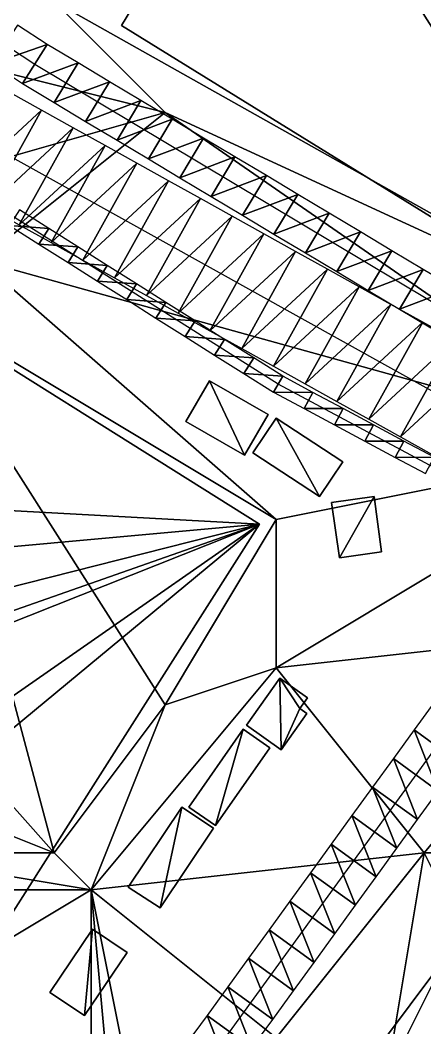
# Model space of a CAD drawing. Header units: metres. Extents: x -1103 to 901, y -902 to 905.
# Drawn here: x -949.8 to -928, y 56.5 to 111 of the extents above; entities that cross this region are included whole.
import ezdxf

# ---------------------------------------------------------------- set-up
doc = ezdxf.new("R2010")
doc.units = ezdxf.units.M
for name, color, linetype in [('OSM_BUILDING_FOOTPRINTS', 7, 'CONTINUOUS'), ('OSM_BUILDING_ROOFS', 1, 'CONTINUOUS'), ('OSM_BUILDING_WALLS', 8, 'CONTINUOUS'), ('OSM_PATH_AXES', 30, 'CONTINUOUS'), ('OSM_PATH_SURFACE', 30, 'CONTINUOUS'), ('OSM_ROAD_AXES', 2, 'CONTINUOUS'), ('OSM_ROAD_SURFACE', 9, 'CONTINUOUS'), ('OSM_TERRAIN', 3, 'CONTINUOUS')]:
    doc.layers.add(name, color=color, linetype=linetype)

msp = doc.modelspace()

# ---------------------------------------------------------------- linework, layer by layer
at = {"layer": 'OSM_BUILDING_FOOTPRINTS'}
for points in [[(-944.354, 110.714, 16.626), (-936.164, 124.184, 16.626), (-926.912, 118.611, 16.626), (-926.005, 119.894, 16.626), (-917.461, 113.734, 16.626), (-912.984, 120.535, 16.626), (-900.792, 109.598, 16.626), (-916.919, 93.739, 16.626), (-944.354, 110.714, 16.626)], [(-957.674, 96.802, 17.085), (-936.893, 83.764, 17.085), (-951.052, 61.502, 17.085), (-958.292, 66.047, 17.085), (-955.109, 71.068, 17.085), (-960.437, 74.407, 17.085), (-959.542, 75.812, 17.085), (-962.051, 77.382, 17.085), (-959.287, 81.717, 17.085), (-964.98, 85.289, 17.085), (-957.674, 96.802, 17.085)], [(-940.883, 89.304, 17.041), (-939.601, 91.505, 17.041), (-936.44, 89.691, 17.041), (-937.711, 87.491, 17.041), (-940.883, 89.304, 17.041)], [(-937.257, 87.612, 17.065), (-936.008, 89.492, 17.065), (-932.405, 87.126, 17.065), (-933.654, 85.246, 17.065), (-937.257, 87.612, 17.065)], [(-933.002, 84.936, 17.17), (-930.714, 85.246, 17.17), (-930.305, 82.26, 17.17), (-932.582, 81.939, 17.17), (-933.002, 84.936, 17.17)], [(-937.611, 72.893, 17.861), (-935.798, 75.425, 17.861), (-934.306, 74.375, 17.861), (-934.726, 73.788, 17.861), (-934.339, 73.523, 17.861), (-935.732, 71.566, 17.861), (-937.611, 72.893, 17.861)], [(-940.717, 68.458, 17.896), (-937.788, 72.671, 17.896), (-936.34, 71.676, 17.896), (-939.28, 67.463, 17.896), (-940.717, 68.458, 17.896)], [(-943.989, 64.145, 18.047), (-941.093, 68.458, 18.047), (-939.379, 67.33, 18.047), (-942.275, 63.017, 18.047), (-943.989, 64.145, 18.047)], [(-932.647, 52.577, 18.882), (-924.866, 62.995, 18.882), (-917.559, 57.609, 18.882), (-920.068, 54.236, 18.882), (-914.74, 50.322, 18.882), (-918.952, 44.67, 18.882), (-926.723, 50.399, 18.882), (-927.773, 48.983, 18.882), (-932.647, 52.577, 18.882)], [(-948.222, 58.449, 18.023), (-945.923, 61.867, 18.023), (-944.055, 60.617, 18.023), (-946.354, 57.2, 18.023), (-948.222, 58.449, 18.023)]]:
    msp.add_polyline3d(points, close=True, dxfattribs=at)
at = {"layer": 'OSM_BUILDING_ROOFS'}
for points in [[(-936.164, 124.184, 53.826), (-944.354, 110.714, 53.826), (-916.919, 93.739, 53.826)], [(-916.919, 93.739, 53.826), (-926.912, 118.611, 53.826), (-936.164, 124.184, 53.826)], [(-936.893, 83.764, 38.285), (-957.674, 96.802, 38.285), (-964.98, 85.289, 38.285)], [(-939.601, 91.505, 27.041), (-940.883, 89.304, 27.041), (-937.711, 87.491, 27.041)], [(-939.601, 91.505, 27.041), (-937.711, 87.491, 27.041), (-936.44, 89.691, 27.041)], [(-936.008, 89.492, 27.065), (-937.257, 87.612, 27.065), (-933.654, 85.246, 27.065)], [(-936.008, 89.492, 27.065), (-933.654, 85.246, 27.065), (-932.405, 87.126, 27.065)], [(-936.893, 83.764, 38.285), (-964.98, 85.289, 38.285), (-959.287, 81.717, 38.285)], [(-930.714, 85.246, 27.17), (-933.002, 84.936, 27.17), (-932.582, 81.939, 27.17)], [(-930.714, 85.246, 27.17), (-932.582, 81.939, 27.17), (-930.305, 82.26, 27.17)], [(-936.893, 83.764, 38.285), (-959.287, 81.717, 38.285), (-962.051, 77.382, 38.285)], [(-936.893, 83.764, 38.285), (-962.051, 77.382, 38.285), (-959.542, 75.812, 38.285)], [(-936.893, 83.764, 38.285), (-959.542, 75.812, 38.285), (-960.437, 74.407, 38.285)], [(-936.893, 83.764, 38.285), (-960.437, 74.407, 38.285), (-955.109, 71.068, 38.285)], [(-936.893, 83.764, 38.285), (-955.109, 71.068, 38.285), (-958.292, 66.047, 38.285)], [(-936.893, 83.764, 38.285), (-958.292, 66.047, 38.285), (-951.052, 61.502, 38.285)], [(-935.798, 75.425, 27.861), (-937.611, 72.893, 27.861), (-935.732, 71.566, 27.861)], [(-934.726, 73.788, 27.861), (-934.306, 74.375, 27.861), (-935.798, 75.425, 27.861)], [(-934.726, 73.788, 27.861), (-935.798, 75.425, 27.861), (-935.732, 71.566, 27.861)], [(-935.732, 71.566, 27.861), (-934.339, 73.523, 27.861), (-934.726, 73.788, 27.861)], [(-937.788, 72.671, 27.896), (-940.717, 68.458, 27.896), (-939.28, 67.463, 27.896)], [(-937.788, 72.671, 27.896), (-939.28, 67.463, 27.896), (-936.34, 71.676, 27.896)], [(-941.093, 68.458, 28.047), (-943.989, 64.145, 28.047), (-942.275, 63.017, 28.047)], [(-941.093, 68.458, 28.047), (-942.275, 63.017, 28.047), (-939.379, 67.33, 28.047)], [(-924.866, 62.995, 30.482), (-932.647, 52.577, 30.482), (-927.773, 48.983, 30.482)], [(-945.923, 61.867, 28.023), (-948.222, 58.449, 28.023), (-946.354, 57.2, 28.023)], [(-945.923, 61.867, 28.023), (-946.354, 57.2, 28.023), (-944.055, 60.617, 28.023)]]:
    msp.add_3dface(points, dxfattribs=at)
at = {"layer": 'OSM_BUILDING_WALLS'}
for points in [[(-936.164, 124.184, 16.626), (-944.354, 110.714, 16.626), (-944.354, 110.714, 53.826)], [(-936.164, 124.184, 16.626), (-944.354, 110.714, 53.826), (-936.164, 124.184, 53.826)], [(-944.354, 110.714, 16.626), (-916.919, 93.739, 16.626), (-916.919, 93.739, 53.826)], [(-944.354, 110.714, 16.626), (-916.919, 93.739, 53.826), (-944.354, 110.714, 53.826)], [(-936.893, 83.764, 17.085), (-957.674, 96.802, 17.085), (-957.674, 96.802, 38.285)], [(-936.893, 83.764, 17.085), (-957.674, 96.802, 38.285), (-936.893, 83.764, 38.285)], [(-939.601, 91.505, 17.041), (-940.883, 89.304, 17.041), (-940.883, 89.304, 27.041)], [(-939.601, 91.505, 17.041), (-940.883, 89.304, 27.041), (-939.601, 91.505, 27.041)], [(-936.44, 89.691, 17.041), (-939.601, 91.505, 17.041), (-939.601, 91.505, 27.041)], [(-936.44, 89.691, 17.041), (-939.601, 91.505, 27.041), (-936.44, 89.691, 27.041)], [(-937.711, 87.491, 17.041), (-936.44, 89.691, 17.041), (-936.44, 89.691, 27.041)], [(-937.711, 87.491, 17.041), (-936.44, 89.691, 27.041), (-937.711, 87.491, 27.041)], [(-936.008, 89.492, 17.065), (-937.257, 87.612, 17.065), (-937.257, 87.612, 27.065)], [(-936.008, 89.492, 17.065), (-937.257, 87.612, 27.065), (-936.008, 89.492, 27.065)], [(-932.405, 87.126, 17.065), (-936.008, 89.492, 17.065), (-936.008, 89.492, 27.065)], [(-932.405, 87.126, 17.065), (-936.008, 89.492, 27.065), (-932.405, 87.126, 27.065)], [(-940.883, 89.304, 17.041), (-937.711, 87.491, 17.041), (-937.711, 87.491, 27.041)], [(-940.883, 89.304, 17.041), (-937.711, 87.491, 27.041), (-940.883, 89.304, 27.041)], [(-937.257, 87.612, 17.065), (-933.654, 85.246, 17.065), (-933.654, 85.246, 27.065)], [(-937.257, 87.612, 17.065), (-933.654, 85.246, 27.065), (-937.257, 87.612, 27.065)], [(-933.654, 85.246, 17.065), (-932.405, 87.126, 17.065), (-932.405, 87.126, 27.065)], [(-933.654, 85.246, 17.065), (-932.405, 87.126, 27.065), (-933.654, 85.246, 27.065)], [(-930.714, 85.246, 17.17), (-933.002, 84.936, 17.17), (-933.002, 84.936, 27.17)], [(-930.714, 85.246, 17.17), (-933.002, 84.936, 27.17), (-930.714, 85.246, 27.17)], [(-930.305, 82.26, 17.17), (-930.714, 85.246, 17.17), (-930.714, 85.246, 27.17)], [(-930.305, 82.26, 17.17), (-930.714, 85.246, 27.17), (-930.305, 82.26, 27.17)], [(-933.002, 84.936, 17.17), (-932.582, 81.939, 17.17), (-932.582, 81.939, 27.17)], [(-933.002, 84.936, 17.17), (-932.582, 81.939, 27.17), (-933.002, 84.936, 27.17)], [(-951.052, 61.502, 17.085), (-936.893, 83.764, 17.085), (-936.893, 83.764, 38.285)], [(-951.052, 61.502, 17.085), (-936.893, 83.764, 38.285), (-951.052, 61.502, 38.285)], [(-932.582, 81.939, 17.17), (-930.305, 82.26, 17.17), (-930.305, 82.26, 27.17)], [(-932.582, 81.939, 17.17), (-930.305, 82.26, 27.17), (-932.582, 81.939, 27.17)], [(-935.798, 75.425, 17.861), (-937.611, 72.893, 17.861), (-937.611, 72.893, 27.861)], [(-935.798, 75.425, 17.861), (-937.611, 72.893, 27.861), (-935.798, 75.425, 27.861)], [(-934.306, 74.375, 17.861), (-935.798, 75.425, 17.861), (-935.798, 75.425, 27.861)], [(-934.306, 74.375, 17.861), (-935.798, 75.425, 27.861), (-934.306, 74.375, 27.861)], [(-934.726, 73.788, 17.861), (-934.306, 74.375, 17.861), (-934.306, 74.375, 27.861)], [(-934.726, 73.788, 17.861), (-934.306, 74.375, 27.861), (-934.726, 73.788, 27.861)], [(-935.732, 71.566, 17.861), (-934.339, 73.523, 17.861), (-934.339, 73.523, 27.861)], [(-935.732, 71.566, 17.861), (-934.339, 73.523, 27.861), (-935.732, 71.566, 27.861)], [(-934.339, 73.523, 17.861), (-934.726, 73.788, 17.861), (-934.726, 73.788, 27.861)], [(-934.339, 73.523, 17.861), (-934.726, 73.788, 27.861), (-934.339, 73.523, 27.861)], [(-937.788, 72.671, 17.896), (-940.717, 68.458, 17.896), (-940.717, 68.458, 27.896)], [(-937.788, 72.671, 17.896), (-940.717, 68.458, 27.896), (-937.788, 72.671, 27.896)], [(-936.34, 71.676, 17.896), (-937.788, 72.671, 17.896), (-937.788, 72.671, 27.896)], [(-936.34, 71.676, 17.896), (-937.788, 72.671, 27.896), (-936.34, 71.676, 27.896)], [(-937.611, 72.893, 17.861), (-935.732, 71.566, 17.861), (-935.732, 71.566, 27.861)], [(-937.611, 72.893, 17.861), (-935.732, 71.566, 27.861), (-937.611, 72.893, 27.861)], [(-939.28, 67.463, 17.896), (-936.34, 71.676, 17.896), (-936.34, 71.676, 27.896)], [(-939.28, 67.463, 17.896), (-936.34, 71.676, 27.896), (-939.28, 67.463, 27.896)], [(-941.093, 68.458, 18.047), (-943.989, 64.145, 18.047), (-943.989, 64.145, 28.047)], [(-941.093, 68.458, 18.047), (-943.989, 64.145, 28.047), (-941.093, 68.458, 28.047)], [(-939.379, 67.33, 18.047), (-941.093, 68.458, 18.047), (-941.093, 68.458, 28.047)], [(-939.379, 67.33, 18.047), (-941.093, 68.458, 28.047), (-939.379, 67.33, 28.047)], [(-940.717, 68.458, 17.896), (-939.28, 67.463, 17.896), (-939.28, 67.463, 27.896)], [(-940.717, 68.458, 17.896), (-939.28, 67.463, 27.896), (-940.717, 68.458, 27.896)], [(-942.275, 63.017, 18.047), (-939.379, 67.33, 18.047), (-939.379, 67.33, 28.047)], [(-942.275, 63.017, 18.047), (-939.379, 67.33, 28.047), (-942.275, 63.017, 28.047)], [(-943.989, 64.145, 18.047), (-942.275, 63.017, 18.047), (-942.275, 63.017, 28.047)], [(-943.989, 64.145, 18.047), (-942.275, 63.017, 28.047), (-943.989, 64.145, 28.047)], [(-924.866, 62.995, 18.882), (-932.647, 52.577, 18.882), (-932.647, 52.577, 30.482)], [(-924.866, 62.995, 18.882), (-932.647, 52.577, 30.482), (-924.866, 62.995, 30.482)], [(-945.923, 61.867, 18.023), (-948.222, 58.449, 18.023), (-948.222, 58.449, 28.023)], [(-945.923, 61.867, 18.023), (-948.222, 58.449, 28.023), (-945.923, 61.867, 28.023)], [(-944.055, 60.617, 18.023), (-945.923, 61.867, 18.023), (-945.923, 61.867, 28.023)], [(-944.055, 60.617, 18.023), (-945.923, 61.867, 28.023), (-944.055, 60.617, 28.023)], [(-946.354, 57.2, 18.023), (-944.055, 60.617, 18.023), (-944.055, 60.617, 28.023)], [(-946.354, 57.2, 18.023), (-944.055, 60.617, 28.023), (-946.354, 57.2, 28.023)], [(-948.222, 58.449, 18.023), (-946.354, 57.2, 18.023), (-946.354, 57.2, 28.023)], [(-948.222, 58.449, 18.023), (-946.354, 57.2, 28.023), (-948.222, 58.449, 28.023)]]:
    msp.add_3dface(points, dxfattribs=at)
at = {"layer": 'OSM_PATH_AXES'}
for points in [[(-966.805, 120.324, 18.023), (-949.041, 108.624, 18.629), (-915.128, 88.331, 19.102), (-908.098, 83.454, 19.241), (-898.613, 78.135, 19.687), (-871.885, 62.509, 19.656), (-840.349, 43.665, 18.442), (-808.967, 23.594, 16.412), (-790.186, 11.396, 16.733), (-789.125, 10.202, 16.702), (-784.129, 6.431, 17.328), (-774.921, -1.598, 17.995), (-758.362, -14.625, 18.592), (-741.748, -31.512, 20.176), (-735.857, -37.053, 19.852), (-700.871, -69.51, 20.233)], [(-728.539, -50.766, 21.259), (-740.676, -40.835, 20.932), (-757.997, -26.259, 19.966), (-782.095, -4.164, 17.696), (-794.287, 10.268, 16.676), (-809.84, 21.703, 16.404), (-816.87, 26.801, 17.225), (-830.411, 35.039, 17.679), (-843.665, 43.046, 18.705), (-863.429, 54.58, 19.599), (-875.942, 62.62, 19.948), (-888.4, 68.503, 20.089), (-919.505, 82.547, 19.404), (-935.898, 91.317, 19.055), (-958.05, 105.317, 18.452), (-980.876, 119.738, 18.084)]]:
    msp.add_polyline3d(points, dxfattribs=at)
at = {"layer": 'OSM_PATH_SURFACE'}
for points in [[(-951.344, 108.644, 18.644), (-948.377, 109.683, 18.677), (-949.968, 110.732, 18.582)], [(-951.344, 108.644, 18.644), (-949.706, 107.565, 18.732), (-948.377, 109.683, 18.677)], [(-949.706, 107.565, 18.732), (-946.704, 108.682, 18.771), (-948.377, 109.683, 18.677)], [(-949.706, 107.565, 18.732), (-947.987, 106.537, 18.815), (-946.704, 108.682, 18.771)], [(-947.987, 106.537, 18.815), (-945.008, 107.667, 18.867), (-946.704, 108.682, 18.771)], [(-947.987, 106.537, 18.815), (-946.292, 105.522, 18.896), (-945.008, 107.667, 18.867)], [(-946.292, 105.522, 18.896), (-943.312, 106.653, 18.962), (-945.008, 107.667, 18.867)], [(-946.292, 105.522, 18.896), (-944.596, 104.508, 18.989), (-943.312, 106.653, 18.962)], [(-944.596, 104.508, 18.989), (-941.617, 105.638, 19.033), (-943.312, 106.653, 18.962)], [(-944.596, 104.508, 18.989), (-942.9, 103.493, 19.024), (-941.617, 105.638, 19.033)], [(-942.9, 103.493, 19.024), (-939.921, 104.624, 19.039), (-941.617, 105.638, 19.033)], [(-942.9, 103.493, 19.024), (-941.205, 102.478, 19.034), (-939.921, 104.624, 19.039)], [(-941.205, 102.478, 19.034), (-938.225, 103.609, 19.04), (-939.921, 104.624, 19.039)], [(-941.205, 102.478, 19.034), (-939.509, 101.464, 19.045), (-938.225, 103.609, 19.04)], [(-939.509, 101.464, 19.045), (-936.53, 102.594, 19.04), (-938.225, 103.609, 19.04)], [(-939.509, 101.464, 19.045), (-937.813, 100.449, 19.056), (-936.53, 102.594, 19.04)], [(-937.813, 100.449, 19.056), (-934.834, 101.58, 19.041), (-936.53, 102.594, 19.04)], [(-937.813, 100.449, 19.056), (-936.118, 99.434, 19.066), (-934.834, 101.58, 19.041)], [(-936.118, 99.434, 19.066), (-933.138, 100.565, 19.042), (-934.834, 101.58, 19.041)], [(-948.289, 99.74, 18.987), (-949.871, 100.74, 18.936), (-950.406, 99.894, 18.949)], [(-936.118, 99.434, 19.066), (-934.422, 98.42, 19.077), (-933.138, 100.565, 19.042)], [(-934.422, 98.42, 19.077), (-931.443, 99.55, 19.042), (-933.138, 100.565, 19.042)], [(-948.289, 99.74, 18.987), (-950.406, 99.894, 18.949), (-948.823, 98.894, 18.984)], [(-946.707, 98.74, 18.997), (-948.289, 99.74, 18.987), (-948.823, 98.894, 18.984)], [(-934.422, 98.42, 19.077), (-932.726, 97.405, 19.088), (-931.443, 99.55, 19.042)], [(-932.726, 97.405, 19.088), (-929.747, 98.536, 19.043), (-931.443, 99.55, 19.042)], [(-946.707, 98.74, 18.997), (-948.823, 98.894, 18.984), (-947.241, 97.894, 18.994)], [(-945.124, 97.74, 19.007), (-946.707, 98.74, 18.997), (-947.241, 97.894, 18.994)], [(-932.726, 97.405, 19.088), (-931.031, 96.39, 19.099), (-929.747, 98.536, 19.043)], [(-931.031, 96.39, 19.099), (-928.051, 97.521, 19.043), (-929.747, 98.536, 19.043)], [(-945.124, 97.74, 19.007), (-947.241, 97.894, 18.994), (-945.659, 96.894, 19.004)], [(-943.542, 96.74, 19.017), (-945.124, 97.74, 19.007), (-945.659, 96.894, 19.004)], [(-931.031, 96.39, 19.099), (-929.335, 95.376, 19.109), (-928.051, 97.521, 19.043)], [(-929.335, 95.376, 19.109), (-926.356, 96.506, 19.044), (-928.051, 97.521, 19.043)], [(-943.542, 96.74, 19.017), (-945.659, 96.894, 19.004), (-944.076, 95.894, 19.014)], [(-941.96, 95.74, 19.027), (-943.542, 96.74, 19.017), (-944.076, 95.894, 19.014)], [(-929.335, 95.376, 19.109), (-927.639, 94.361, 19.12), (-926.356, 96.506, 19.044)], [(-941.96, 95.74, 19.027), (-944.076, 95.894, 19.014), (-942.494, 94.894, 19.038)], [(-940.378, 94.74, 19.038), (-941.96, 95.74, 19.027), (-942.494, 94.894, 19.038)], [(-940.378, 94.74, 19.038), (-942.494, 94.894, 19.038), (-940.912, 93.894, 19.066)], [(-938.795, 93.74, 19.066), (-940.378, 94.74, 19.038), (-940.912, 93.894, 19.066)], [(-938.795, 93.74, 19.066), (-940.912, 93.894, 19.066), (-939.33, 92.894, 19.094)], [(-937.213, 92.74, 19.094), (-938.795, 93.74, 19.066), (-939.33, 92.894, 19.094)], [(-937.213, 92.74, 19.094), (-939.33, 92.894, 19.094), (-937.747, 91.894, 19.121)], [(-935.646, 91.749, 19.121), (-937.213, 92.74, 19.094), (-937.747, 91.894, 19.121)], [(-935.646, 91.749, 19.121), (-937.747, 91.894, 19.121), (-936.15, 90.885, 19.149)], [(-934.023, 90.881, 19.145), (-935.646, 91.749, 19.121), (-936.15, 90.885, 19.149)], [(-934.023, 90.881, 19.145), (-936.15, 90.885, 19.149), (-934.494, 89.999, 19.173)], [(-932.384, 90.004, 19.168), (-934.023, 90.881, 19.145), (-934.494, 89.999, 19.173)], [(-932.384, 90.004, 19.168), (-934.494, 89.999, 19.173), (-932.855, 89.122, 19.197)], [(-930.744, 89.127, 19.192), (-932.384, 90.004, 19.168), (-932.855, 89.122, 19.197)], [(-930.744, 89.127, 19.192), (-932.855, 89.122, 19.197), (-931.216, 88.245, 19.221)], [(-929.105, 88.25, 19.216), (-930.744, 89.127, 19.192), (-931.216, 88.245, 19.221)], [(-929.105, 88.25, 19.216), (-931.216, 88.245, 19.221), (-929.577, 87.368, 19.244)], [(-927.466, 87.373, 19.239), (-929.105, 88.25, 19.216), (-929.577, 87.368, 19.244)], [(-927.466, 87.373, 19.239), (-929.577, 87.368, 19.244), (-927.937, 86.491, 19.268)]]:
    msp.add_3dface(points, dxfattribs=at)
at = {"layer": 'OSM_ROAD_AXES'}
for points in [[(-1100, 195.877, 17.277), (-1097.528, 194.262, 17.366), (-1065.394, 173.671, 18.048), (-1011.009, 140.042, 18.046), (-957, 107.319, 18.41), (-917.527, 85.368, 19.253), (-809.409, 22.466, 16.407), (-793.16, 9.781, 16.642), (-792.364, 8.675, 16.575), (-790.606, 7.238, 16.561), (-738.543, -38.988, 20.274), (-702.076, -71.037, 20.371), (-697.588, -76.035, 19.44)], [(-813.689, 192.863, 18.856), (-836.681, 169.108, 18.771), (-861.474, 142.201, 17.045), (-893.839, 109.908, 18.312), (-915.128, 88.331, 19.102), (-917.527, 85.368, 19.253), (-919.505, 82.547, 19.404), (-941.877, 51.704, 20.365), (-958.026, 29.408, 19.506), (-997.962, -25.091, 21.081), (-1053.064, -103.91, 17.163), (-1060.204, -123.263, 17.236), (-1061.296, -250.242, 21.914)]]:
    msp.add_polyline3d(points, dxfattribs=at)
at = {"layer": 'OSM_ROAD_SURFACE'}
for points in [[(-953.309, 101.834, 18.73), (-948.677, 106.123, 18.771), (-950.393, 107.078, 18.69)], [(-953.309, 101.834, 18.73), (-951.593, 100.879, 18.834), (-948.677, 106.123, 18.771)], [(-951.593, 100.879, 18.834), (-946.961, 105.169, 18.851), (-948.677, 106.123, 18.771)], [(-951.593, 100.879, 18.834), (-949.877, 99.925, 18.938), (-946.961, 105.169, 18.851)], [(-949.877, 99.925, 18.938), (-945.244, 104.214, 18.946), (-946.961, 105.169, 18.851)], [(-949.877, 99.925, 18.938), (-948.16, 98.971, 18.958), (-945.244, 104.214, 18.946)], [(-948.16, 98.971, 18.958), (-943.528, 103.26, 18.989), (-945.244, 104.214, 18.946)], [(-948.16, 98.971, 18.958), (-946.444, 98.016, 18.969), (-943.528, 103.26, 18.989)], [(-946.444, 98.016, 18.969), (-941.812, 102.306, 19), (-943.528, 103.26, 18.989)], [(-946.444, 98.016, 18.969), (-944.728, 97.062, 18.98), (-941.812, 102.306, 19)], [(-944.728, 97.062, 18.98), (-940.096, 101.351, 19.011), (-941.812, 102.306, 19)], [(-944.728, 97.062, 18.98), (-943.012, 96.107, 18.991), (-940.096, 101.351, 19.011)], [(-943.012, 96.107, 18.991), (-938.379, 100.397, 19.022), (-940.096, 101.351, 19.011)], [(-943.012, 96.107, 18.991), (-941.296, 95.153, 19.001), (-938.379, 100.397, 19.022)], [(-941.296, 95.153, 19.001), (-936.663, 99.442, 19.033), (-938.379, 100.397, 19.022)], [(-941.296, 95.153, 19.001), (-939.579, 94.199, 19.023), (-936.663, 99.442, 19.033)], [(-939.579, 94.199, 19.023), (-934.947, 98.488, 19.044), (-936.663, 99.442, 19.033)], [(-939.579, 94.199, 19.023), (-937.863, 93.244, 19.049), (-934.947, 98.488, 19.044)], [(-937.863, 93.244, 19.049), (-933.231, 97.533, 19.055), (-934.947, 98.488, 19.044)], [(-937.863, 93.244, 19.049), (-936.147, 92.29, 19.075), (-933.231, 97.533, 19.055)], [(-936.147, 92.29, 19.075), (-931.515, 96.579, 19.065), (-933.231, 97.533, 19.055)], [(-936.147, 92.29, 19.075), (-934.431, 91.335, 19.101), (-931.515, 96.579, 19.065)], [(-934.431, 91.335, 19.101), (-929.798, 95.625, 19.076), (-931.515, 96.579, 19.065)], [(-934.431, 91.335, 19.101), (-932.714, 90.381, 19.127), (-929.798, 95.625, 19.076)], [(-932.714, 90.381, 19.127), (-928.082, 94.67, 19.087), (-929.798, 95.625, 19.076)], [(-932.714, 90.381, 19.127), (-930.998, 89.427, 19.153), (-928.082, 94.67, 19.087)], [(-930.998, 89.427, 19.153), (-926.366, 93.716, 19.098), (-928.082, 94.67, 19.087)], [(-930.998, 89.427, 19.153), (-929.282, 88.472, 19.179), (-926.366, 93.716, 19.098)], [(-929.282, 88.472, 19.179), (-924.65, 92.761, 19.109), (-926.366, 93.716, 19.098)], [(-929.282, 88.472, 19.179), (-927.566, 87.518, 19.205), (-924.65, 92.761, 19.109)], [(-927.431, 74.175, 19.899), (-928.55, 72.633, 19.97), (-926.121, 70.871, 20.017)], [(-928.55, 72.633, 19.97), (-929.668, 71.091, 20.041), (-927.24, 69.329, 20.088)], [(-928.55, 72.633, 19.97), (-927.24, 69.329, 20.088), (-926.121, 70.871, 20.017)], [(-929.668, 71.091, 20.041), (-930.787, 69.548, 20.113), (-928.358, 67.787, 20.159)], [(-929.668, 71.091, 20.041), (-928.358, 67.787, 20.159), (-927.24, 69.329, 20.088)], [(-930.787, 69.548, 20.113), (-931.905, 68.006, 20.135), (-929.477, 66.245, 20.203)], [(-930.787, 69.548, 20.113), (-929.477, 66.245, 20.203), (-928.358, 67.787, 20.159)], [(-931.905, 68.006, 20.135), (-933.024, 66.464, 20.156), (-930.596, 64.703, 20.23)], [(-931.905, 68.006, 20.135), (-930.596, 64.703, 20.23), (-929.477, 66.245, 20.203)], [(-933.024, 66.464, 20.156), (-934.143, 64.922, 20.18), (-931.714, 63.16, 20.26)], [(-933.024, 66.464, 20.156), (-931.714, 63.16, 20.26), (-930.596, 64.703, 20.23)], [(-934.143, 64.922, 20.18), (-935.261, 63.38, 20.209), (-932.833, 61.618, 20.29)], [(-934.143, 64.922, 20.18), (-932.833, 61.618, 20.29), (-931.714, 63.16, 20.26)], [(-935.261, 63.38, 20.209), (-936.38, 61.837, 20.239), (-933.951, 60.076, 20.319)], [(-935.261, 63.38, 20.209), (-933.951, 60.076, 20.319), (-932.833, 61.618, 20.29)], [(-936.38, 61.837, 20.239), (-937.498, 60.295, 20.268), (-935.07, 58.534, 20.349)], [(-936.38, 61.837, 20.239), (-935.07, 58.534, 20.349), (-933.951, 60.076, 20.319)], [(-937.498, 60.295, 20.268), (-938.617, 58.753, 20.298), (-936.189, 56.992, 20.379)], [(-937.498, 60.295, 20.268), (-936.189, 56.992, 20.379), (-935.07, 58.534, 20.349)], [(-938.617, 58.753, 20.298), (-939.736, 57.211, 20.319), (-937.307, 55.449, 20.401)], [(-938.617, 58.753, 20.298), (-937.307, 55.449, 20.401), (-936.189, 56.992, 20.379)], [(-939.736, 57.211, 20.319), (-940.854, 55.669, 20.338), (-938.426, 53.907, 20.419)], [(-939.736, 57.211, 20.319), (-938.426, 53.907, 20.419), (-937.307, 55.449, 20.401)]]:
    msp.add_3dface(points, dxfattribs=at)
at = {"layer": 'OSM_TERRAIN'}
for points in [[(-958, 110, 18.314), (-948, 112, 18.497), (-978, 114, 18.011)], [(-916, 94, 18.734), (-904, 114, 18.643), (-948, 112, 18.497)], [(-942, 106, 18.95), (-948, 112, 18.497), (-958, 110, 18.314)], [(-942, 106, 18.95), (-916, 94, 18.734), (-948, 112, 18.497)], [(-956, 102, 18.569), (-942, 106, 18.95), (-958, 110, 18.314)], [(-952, 98, 18.883), (-942, 106, 18.95), (-956, 102, 18.569)], [(-952, 98, 18.883), (-916, 88, 19.114), (-942, 106, 18.95)], [(-916, 88, 19.114), (-916, 94, 18.734), (-942, 106, 18.95)], [(-956, 96, 19.455), (-936, 84, 19.284), (-952, 98, 18.883)], [(-936, 84, 19.284), (-916, 88, 19.114), (-952, 98, 18.883)], [(-964, 84, 19.743), (-948, 66, 19.51), (-956, 96, 19.455)], [(-948, 66, 19.51), (-942, 74, 19.566), (-956, 96, 19.455)], [(-942, 74, 19.566), (-936, 84, 19.284), (-956, 96, 19.455)], [(-936, 76, 19.858), (-918, 78, 19.609), (-916, 88, 19.114)], [(-936, 76, 19.858), (-916, 88, 19.114), (-936, 84, 19.284)], [(-958, 70, 19.74), (-948, 66, 19.51), (-964, 84, 19.743)], [(-942, 74, 19.566), (-936, 76, 19.858), (-936, 84, 19.284)], [(-928, 66, 20.176), (-918, 78, 19.609), (-936, 76, 19.858)], [(-928, 66, 20.176), (-926, 66, 20.439), (-918, 78, 19.609)], [(-946, 64, 20.006), (-928, 66, 20.176), (-936, 76, 19.858)], [(-946, 64, 20.006), (-936, 76, 19.858), (-942, 74, 19.566)], [(-948, 66, 19.51), (-946, 64, 20.006), (-942, 74, 19.566)], [(-958, 66, 19.489), (-948, 66, 19.51), (-958, 70, 19.74)], [(-960, 64, 19.811), (-946, 64, 20.006), (-958, 66, 19.489)], [(-946, 64, 20.006), (-948, 66, 19.51), (-958, 66, 19.489)], [(-936, 56, 20.359), (-928, 66, 20.176), (-946, 64, 20.006)], [(-930, 54, 21.237), (-928, 66, 20.176), (-936, 56, 20.359)], [(-930, 54, 21.237), (-926, 62, 21.084), (-928, 66, 20.176)], [(-926, 62, 21.084), (-926, 66, 20.439), (-928, 66, 20.176)], [(-946, 40, 20.109), (-946, 64, 20.006), (-966, 52, 19.903)], [(-966, 52, 19.903), (-946, 64, 20.006), (-960, 64, 19.811)], [(-946, 40, 20.109), (-944, 42, 20.291), (-946, 64, 20.006)], [(-944, 42, 20.291), (-942, 44, 20.545), (-946, 64, 20.006)], [(-942, 44, 20.545), (-936, 56, 20.359), (-946, 64, 20.006)], [(-924, 50, 21.152), (-926, 62, 21.084), (-930, 54, 21.237)]]:
    msp.add_3dface(points, dxfattribs=at)

doc.saveas('drawing.dxf')
